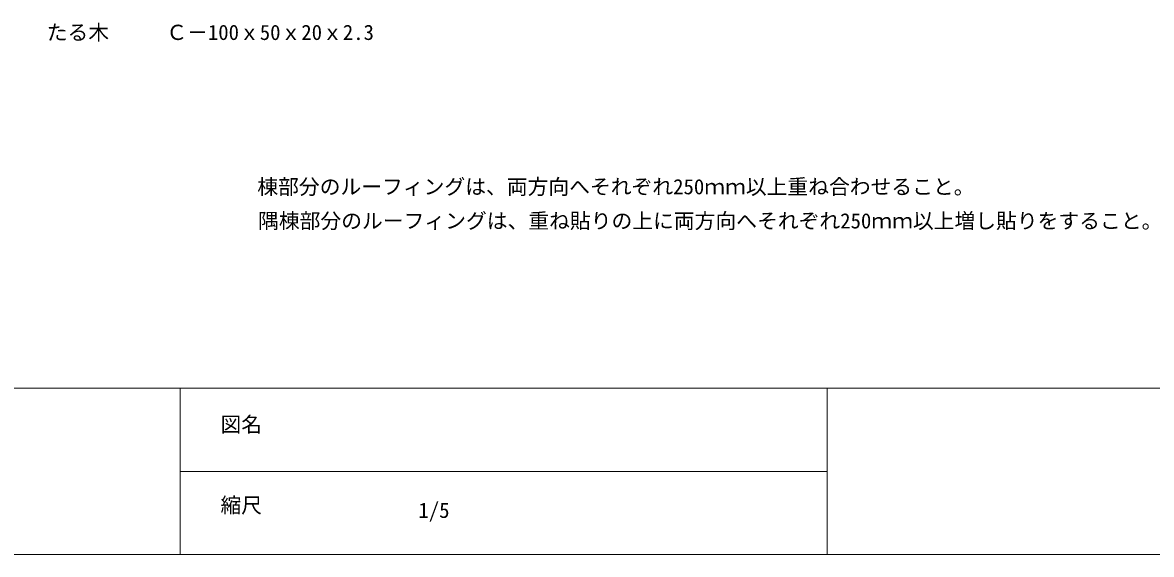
# Model space of a CAD drawing. Units: millimetres, scale not verified. Extents: x -198 to 202, y -140 to 130.
# Drawn here: x -86.2 to 49.5, y -140 to -76 of the extents above; entities that cross this region are included whole.
import ezdxf
from ezdxf.enums import TextEntityAlignment as Align

# ---------------------------------------------------------------- set-up
doc = ezdxf.new("R2010")
doc.units = ezdxf.units.MM
doc.header["$LTSCALE"] = 0.5
for name, color, linetype, lineweight in [('0-0', 5, 'Continuous', 18), ('0-1', 7, 'Continuous', 18), ('1-0', 7, 'Continuous', 18), ('1-4', 7, 'Continuous', 18)]:
    doc.layers.add(name, color=color, linetype=linetype, lineweight=lineweight)
doc.styles.add('ＭＳ ゴシック', font='')
doc.styles.get('ＭＳ ゴシック').set_extended_font_data('MS Gothic')

msp = doc.modelspace()

# ---------------------------------------------------------------- linework, layer by layer
at = {"layer": '0-0'}
for p, q in [((202.4324, -119.9865), (-197.5676, -119.9865)), ((-67.2973, -119.9865), (-67.2973, -139.9865)), ((10.5405, -119.9865), (10.5405, -139.9865)), ((-67.2973, -129.9865), (10.5405, -129.9865)), ((202.4324, -139.9865), (-197.5676, -139.9865))]:
    msp.add_line(p, q, dxfattribs=at)

# ---------------------------------------------------------------- texts
at = {"layer": '0-0', "color": 7, "style": 'ＭＳ ゴシック'}
for s, p in [('図名', (-62.4324, -125.7973)), ('縮尺', (-62.4324, -135.527)), ('1/5', (-38.6278, -136.1375))]:
    msp.add_text(s, height=1.833, dxfattribs=at).set_placement(p, align=Align.BOTTOM_LEFT)
at = {"layer": '0-1', "style": 'ＭＳ ゴシック'}
msp.add_text('たる木', height=1.833, dxfattribs=at).set_placement((-83.328, -78.5996), align=Align.BOTTOM_LEFT)
at = {"layer": '1-0', "style": 'ＭＳ ゴシック'}
msp.add_text('Ｃ－100ｘ50ｘ20ｘ2.3', height=1.833, dxfattribs=at).set_placement((-68.9463, -78.5996), align=Align.BOTTOM_LEFT)
at = {"layer": '1-4', "style": 'ＭＳ ゴシック'}
for s, p in [('棟部分のルーフィングは、両方向へそれぞれ250ｍｍ以上重ね合わせること。', (-58.0015, -97.1789)), ('隅棟部分のルーフィングは、重ね貼りの上に両方向へそれぞれ250ｍｍ以上増し貼りをすること。', (-57.9137, -101.2903))]:
    msp.add_text(s, height=1.833, dxfattribs=at).set_placement(p, align=Align.BOTTOM_LEFT)

doc.saveas('drawing.dxf')
